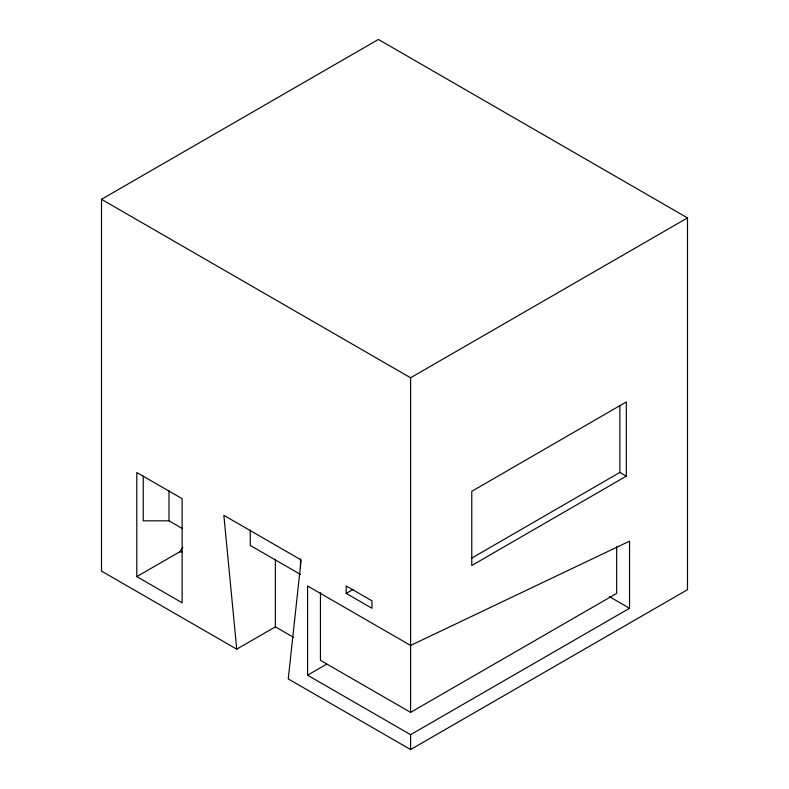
<?xml version="1.0" encoding="UTF-8"?>
<svg xmlns="http://www.w3.org/2000/svg" width="789" height="789" viewBox="0 0 789 789"><rect width="100%" height="100%" fill="white"/><g stroke="black" fill="none" stroke-linecap="round" stroke-linejoin="round"><path stroke-width="1.18" d="M136.793 576.601L182.131 602.776L182.131 498.678L136.793 472.503L136.793 576.601L179.626 551.866L182.841 547.388M236.73 649.169L101.505 571.098L101.505 199.311L378.404 39.45L687.495 217.902L687.495 589.689L410.596 749.55L288.251 678.915L301.132 559.943L223.859 515.325L236.73 649.169L275.371 626.861L293.469 637.315M101.505 199.311L410.596 377.763L687.495 217.902M346.203 593.397L371.964 608.27L371.964 600.833L346.203 585.971L346.203 593.397L353.137 589.403M471.733 558.099L619.878 472.424L619.878 405.516M626.318 476.142L471.773 565.516L471.773 491.31L626.318 401.936L626.318 476.142L619.878 472.424M307.572 675.197L410.596 734.677L629.543 608.27L629.543 541.165L410.596 645.451L307.572 585.971L307.572 675.197L326.695 664.151M320.442 592.756L320.442 660.324L410.596 712.368L616.663 593.407L616.663 546.669M182.387 528.561L168.994 520.829L143.233 520.829L143.233 476.043M179.626 551.866L182.052 551.866M609.355 596.622L629.543 608.27M300.481 574.441L250.261 545.446L250.261 529.981M410.596 377.763L410.596 712.368M410.596 734.677L410.596 749.55M300.481 558.977L300.481 568.494M275.371 559.293L275.371 626.861M168.994 490.571L168.994 520.829"/></g></svg>
